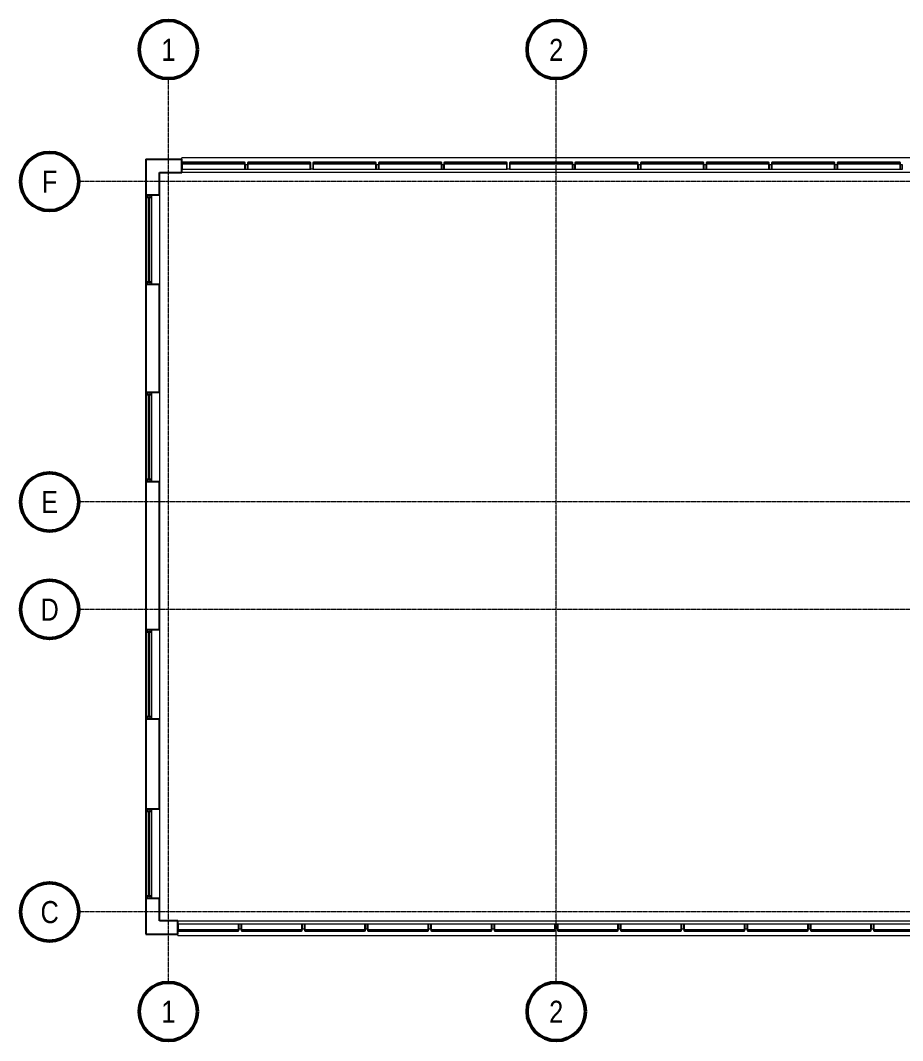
# Model space of a CAD drawing. Header units: millimetres. Extents: x -12805 to 29056, y -26186 to 10516.
# Drawn here: x -12805 to 6871, y -12251 to 10516 of the extents above; entities that cross this region are included whole.
import ezdxf

# ---------------------------------------------------------------- set-up
doc = ezdxf.new("R2010")
doc.units = ezdxf.units.MM
doc.linetypes.add('Grid Line', pattern=[21, 12, -3, 3, -3])
for name, color, linetype, lineweight in [('A-G25-M-Walls', 250, 'Continuous', 15), ('A-G321-M-WindowCills', 3, 'Continuous', 15), ('A-G321-M-Windows', 6, 'Continuous', 15), ('A-Z042-M-GridLines', 1, 'Continuous', 5)]:
    doc.layers.add(name, color=color, linetype=linetype, lineweight=lineweight)
doc.styles.get("Standard").update_dxf_attribs({"font": 'txt.shx'})

# ---------------------------------------------------------------- blocks, each defined once
blk = doc.blocks.new('Curtain Wall Panel - Plain - Curtain Wall Panel - Plain-238082-First Floor')
at = {"layer": 'A-G321-M-Windows', "lineweight": 20}
for p, q in [((-665, 75), (-680, 75)), ((-680, 75), (-680, -75)), ((-665, -75), (-665, 75)), ((665, 75), (665, -75)), ((680, 75), (665, 75)), ((680, -75), (680, 75)), ((-680, -75), (-665, -75)), ((665, -75), (680, -75))]:
    blk.add_line(p, q, dxfattribs=at)
at = {"layer": 'A-G321-M-Windows', "lineweight": 25}
for p, q in [((665, 75), (-665, 75)), ((-665, 75), (-665, 55)), ((-665, 55), (665, 55)), ((665, 55), (665, 75))]:
    blk.add_line(p, q, dxfattribs=at)
at = {"layer": 'A-G321-M-Windows'}
blk.add_line((-665, -75), (665, -75), dxfattribs=at)
blk = doc.blocks.new('Rectangular Mullion - 50 x 250mm-237902-First Floor')
at = {"layer": 'A-G321-M-WindowCills'}
blk.add_line((7610, -9904), (9021, -9904), dxfattribs=at)
blk = doc.blocks.new('Rectangular Mullion - 50 x 100mm-227649-First Floor')
at = {"layer": 'A-G321-M-WindowCills', "lineweight": 20}
for p, q in [((-25, 75), (25, 75)), ((-25, -25), (-25, 75)), ((25, 75), (25, -25)), ((25, -25), (-25, -25))]:
    blk.add_line(p, q, dxfattribs=at)
blk = doc.blocks.new('Rectangular Mullion - 50 x 250mm-237946-First Floor')
at = {"layer": 'A-G321-M-WindowCills'}
for q in [(-9294, -9879), (-7908, -9904)]:
    blk.add_line((-9294, -9904), q, dxfattribs=at)
blk = doc.blocks.new('Curtain Wall Panel - Plain - Curtain Wall Panel - Plain-253106-First Floor')
at = {"layer": 'A-G321-M-Windows', "lineweight": 20}
for p, q in [((-691, 75), (-706, 75)), ((-706, 75), (-706, -75)), ((-691, -75), (-691, 75)), ((691, 75), (691, -75)), ((706, 75), (691, 75)), ((706, -75), (706, 75)), ((-706, -75), (-691, -75)), ((691, -75), (706, -75))]:
    blk.add_line(p, q, dxfattribs=at)
at = {"layer": 'A-G321-M-Windows', "lineweight": 25}
for p, q in [((691, 75), (-691, 75)), ((-691, 75), (-691, 55)), ((-691, 55), (691, 55)), ((691, 55), (691, 75))]:
    blk.add_line(p, q, dxfattribs=at)
at = {"layer": 'A-G321-M-Windows'}
blk.add_line((-691, -75), (691, -75), dxfattribs=at)
blk = doc.blocks.new('Rectangular Mullion - 50 x 250mm-253103-First Floor')
at = {"layer": 'A-G321-M-WindowCills'}
for p in [(-9204, 7421), (-7768, 7446)]:
    blk.add_line(p, (-9204, 7446), dxfattribs=at)
blk = doc.blocks.new('Rectangular Mullion - 50 x 250mm-253104-First Floor')
at = {"layer": 'A-G321-M-WindowCills'}
for p, q in [((-6307, 7446), (-7768, 7446)), ((-6307, 7196), (-6332, 7196))]:
    blk.add_line(p, q, dxfattribs=at)
blk = doc.blocks.new('Rectangular Mullion - 50 x 250mm-V6-First Floor')
at = {"layer": 'A-G321-M-WindowCills'}
for p, q in [((-4845, 7446), (-6307, 7446)), ((-6282, 7196), (-6307, 7196))]:
    blk.add_line(p, q, dxfattribs=at)
blk = doc.blocks.new('Rectangular Mullion - 50 x 250mm-V7-First Floor')
at = {"layer": 'A-G321-M-WindowCills'}
blk.add_line((-3384, 7446), (-4845, 7446), dxfattribs=at)
blk = doc.blocks.new('Concept Window - Concept Window-254056-First Floor')
at = {"layer": 'A-G321-M-Windows', "lineweight": 25}
for p, q in [((-860, 130), (-910, 130)), ((-910, 30), (-860, 30)), ((-860, 30), (-860, 130)), ((1040, 85), (-860, 85)), ((-860, 85), (-860, 75)), ((-860, 75), (1040, 75)), ((1090, 130), (1040, 130)), ((1040, 130), (1040, 30)), ((1040, 75), (1040, 85)), ((1040, 30), (1090, 30))]:
    blk.add_line(p, q, dxfattribs=at)
at = {"layer": 'A-G321-M-Windows'}
for p, q in [((-860, 130), (1040, 130)), ((1040, 30), (-860, 30))]:
    blk.add_line(p, q, dxfattribs=at)
blk = doc.blocks.new('Grid - AEC-Grid_Head_Circle-202168-First Floor')
at = {"layer": 'A-Z042-M-GridLines', "lineweight": 50}
blk.add_circle((0, 0), 6.5, dxfattribs=at)

msp = doc.modelspace()

# ---------------------------------------------------------------- linework, layer by layer
at = {"layer": 'A-G25-M-Walls', "lineweight": 25}
for p, q in [((-10004.5, 7421.2), (-9204.5, 7421.2)), ((-10004.5, 7421.2), (-10004.5, 6621.2)), ((-9204.5, 7121.2), (-9204.5, 7421.2)), ((-9704.5, 7121.2), (-9204.5, 7121.2)), ((-9704.5, 6621.2), (-9704.5, 7121.2)), ((-10004.5, 6621.2), (-9704.5, 6621.2)), ((-9704.5, 4621.2), (-10004.5, 4621.2)), ((-10004.5, 4621.2), (-10004.5, 2221.2)), ((-9704.5, 2221.2), (-9704.5, 4621.2)), ((-10004.5, 2221.2), (-9704.5, 2221.2)), ((-9704.5, 221.2), (-10004.5, 221.2)), ((-10004.5, 221.2), (-10004.5, -3078.8)), ((-9704.5, -3078.8), (-9704.5, 221.2)), ((-10004.5, -3078.8), (-9704.5, -3078.8)), ((-9704.5, -5078.8), (-10004.5, -5078.8)), ((-10004.5, -5078.8), (-10004.5, -7078.8)), ((-9704.5, -7078.8), (-9704.5, -5078.8)), ((-10004.5, -7078.8), (-9704.5, -7078.8)), ((-9704.5, -9078.8), (-10004.5, -9078.8)), ((-10004.5, -9078.8), (-10004.5, -9878.8)), ((-9704.5, -9578.8), (-9704.5, -9078.8)), ((-9293.8, -9578.8), (-9704.5, -9578.8)), ((-9293.8, -9878.8), (-9293.8, -9578.8)), ((-10004.5, -9878.8), (-9293.8, -9878.8))]:
    msp.add_line(p, q, dxfattribs=at)
at = {"layer": 'A-G25-M-Walls'}
for p, q in [((11205.5, 7121.2), (-9204.5, 7121.2)), ((-10004.5, 4621.2), (-10004.5, 6621.2)), ((-9704.5, 6621.2), (-9704.5, 4621.2)), ((-10004.5, 221.2), (-10004.5, 2221.2)), ((-9704.5, 2221.2), (-9704.5, 221.2)), ((-10004.5, -5078.8), (-10004.5, -3078.8)), ((-9704.5, -3078.8), (-9704.5, -5078.8)), ((-10004.5, -9078.8), (-10004.5, -7078.8)), ((-9704.5, -7078.8), (-9704.5, -9078.8)), ((-9293.8, -9578.8), (10406.2, -9578.8))]:
    msp.add_line(p, q, dxfattribs=at)
at = {"layer": 'A-Z042-M-GridLines', "linetype": 'Grid Line'}
for p, q in [((-9504.5, -10951.1), (-9504.5, 9216.1)), ((-854.5, -10951.1), (-854.5, 9216.1)), ((27756.4, 6921.2), (-11505.3, 6921.2)), ((27756.4, -228.8), (-11505.3, -228.8)), ((27756.4, -2628.8), (-11505.3, -2628.8)), ((27756.4, -9378.8), (-11505.3, -9378.8))]:
    msp.add_line(p, q, dxfattribs=at)

# ---------------------------------------------------------------- block references
at = {"layer": 'A-G321-M-WindowCills'}
for name, p in [('Rectangular Mullion - 50 x 250mm-253103-First Floor', (0, 0)), ('Rectangular Mullion - 50 x 250mm-253104-First Floor', (0, 0)), ('Rectangular Mullion - 50 x 250mm-V6-First Floor', (0, 0)), ('Rectangular Mullion - 50 x 250mm-V7-First Floor', (0, 0)), ('Rectangular Mullion - 50 x 250mm-253104-First Floor', (4384.3, 0)), ('Rectangular Mullion - 50 x 250mm-V6-First Floor', (4384.3, 0)), ('Rectangular Mullion - 50 x 250mm-V7-First Floor', (4384.3, 0)), ('Rectangular Mullion - 50 x 250mm-V7-First Floor', (5845.7, 0)), ('Rectangular Mullion - 50 x 250mm-V7-First Floor', (7307.1, 0)), ('Rectangular Mullion - 50 x 250mm-V7-First Floor', (8768.6, 0)), ('Rectangular Mullion - 50 x 250mm-V7-First Floor', (10230, 0)), ('Rectangular Mullion - 50 x 250mm-253104-First Floor', (14614.3, 0)), ('Rectangular Mullion - 50 x 250mm-237946-First Floor', (0, 0)), ('Rectangular Mullion - 50 x 250mm-237902-First Floor', (-15517.9, 0)), ('Rectangular Mullion - 50 x 250mm-237902-First Floor', (-14107.1, 0)), ('Rectangular Mullion - 50 x 250mm-237902-First Floor', (-12696.4, 0)), ('Rectangular Mullion - 50 x 250mm-237902-First Floor', (-11285.7, 0)), ('Rectangular Mullion - 50 x 250mm-237902-First Floor', (-9875, 0)), ('Rectangular Mullion - 50 x 250mm-237902-First Floor', (-8464.3, 0)), ('Rectangular Mullion - 50 x 250mm-237902-First Floor', (-7053.6, 0)), ('Rectangular Mullion - 50 x 250mm-237902-First Floor', (-5642.9, 0)), ('Rectangular Mullion - 50 x 250mm-237902-First Floor', (-4232.1, 0)), ('Rectangular Mullion - 50 x 250mm-237902-First Floor', (-2821.4, 0)), ('Rectangular Mullion - 50 x 250mm-237902-First Floor', (-1410.7, 0))]:
    msp.add_blockref(name, p, dxfattribs=at)
at = {"layer": 'A-G321-M-WindowCills', "extrusion": (0, 0, -1), "rotation": 180}
for p in [(7768.1, 7271.2), (4845.2, 7271.2), (3383.8, 7271.2), (460.9, 7271.2), (-1000.5, 7271.2), (-2461.9, 7271.2), (-3923.4, 7271.2), (-5384.8, 7271.2), (-6846.2, 7271.2)]:
    msp.add_blockref('Rectangular Mullion - 50 x 100mm-227649-First Floor', p, dxfattribs=at)
at = {"layer": 'A-G321-M-WindowCills', "extrusion": (0, 0, -1)}
for p in [(7908.1, -9728.8), (6497.3, -9728.8), (5086.6, -9728.8), (3675.9, -9728.8), (2265.2, -9728.8), (854.5, -9728.8), (-556.2, -9728.8), (-1966.9, -9728.8), (-3377.7, -9728.8), (-4788.4, -9728.8), (-6199.1, -9728.8)]:
    msp.add_blockref('Rectangular Mullion - 50 x 100mm-227649-First Floor', p, dxfattribs=at)
at = {"layer": 'A-G321-M-Windows'}
for p in [(-8498.8, 7271.2), (-7037.3, 7271.2), (-5575.9, 7271.2), (-4114.5, 7271.2), (-2653.1, 7271.2), (-1191.6, 7271.2), (269.8, 7271.2), (1731.2, 7271.2), (3192.7, 7271.2), (4654.1, 7271.2), (6115.5, 7271.2)]:
    msp.add_blockref('Curtain Wall Panel - Plain - Curtain Wall Panel - Plain-253106-First Floor', p, dxfattribs=at)
for name, p, rotation in [('Concept Window - Concept Window-254056-First Floor', (-9854.5, 5531.2), 89.99999999999991), ('Concept Window - Concept Window-254056-First Floor', (-9854.5, 1131.2), 89.99999999999991), ('Concept Window - Concept Window-254056-First Floor', (-9854.5, -4168.8), 89.99999999999991), ('Concept Window - Concept Window-254056-First Floor', (-9854.5, -8168.8), 89.99999999999991), ('Curtain Wall Panel - Plain - Curtain Wall Panel - Plain-238082-First Floor', (-8613.4, -9728.8), 180), ('Curtain Wall Panel - Plain - Curtain Wall Panel - Plain-238082-First Floor', (-7202.7, -9728.8), 180), ('Curtain Wall Panel - Plain - Curtain Wall Panel - Plain-238082-First Floor', (-5792, -9728.8), 180), ('Curtain Wall Panel - Plain - Curtain Wall Panel - Plain-238082-First Floor', (-4381.3, -9728.8), 180), ('Curtain Wall Panel - Plain - Curtain Wall Panel - Plain-238082-First Floor', (-2970.6, -9728.8), 180), ('Curtain Wall Panel - Plain - Curtain Wall Panel - Plain-238082-First Floor', (-1559.8, -9728.8), 180), ('Curtain Wall Panel - Plain - Curtain Wall Panel - Plain-238082-First Floor', (-149.1, -9728.8), 180), ('Curtain Wall Panel - Plain - Curtain Wall Panel - Plain-238082-First Floor', (1261.6, -9728.8), 180), ('Curtain Wall Panel - Plain - Curtain Wall Panel - Plain-238082-First Floor', (2672.3, -9728.8), 180), ('Curtain Wall Panel - Plain - Curtain Wall Panel - Plain-238082-First Floor', (4083, -9728.8), 180), ('Curtain Wall Panel - Plain - Curtain Wall Panel - Plain-238082-First Floor', (5493.7, -9728.8), 180), ('Curtain Wall Panel - Plain - Curtain Wall Panel - Plain-238082-First Floor', (6904.4, -9728.8), 180)]:
    msp.add_blockref(name, p, dxfattribs=dict(at, rotation=rotation))
at = {"layer": 'A-Z042-M-GridLines', "lineweight": 50, "xscale": 99.99999999999993, "yscale": 99.99999999999993, "zscale": 99.99999999999993}
for p in [(-9504.5, 9866.1), (-854.5, 9866.1), (-9504.5, -11601.1), (-854.5, -11601.1)]:
    msp.add_blockref('Grid - AEC-Grid_Head_Circle-202168-First Floor', p, dxfattribs=at)
for p, rotation in [((-12155.3, 6921.2), 89.99999999999993), ((-12155.3, -228.8), 89.99999999999993), ((-12155.3, -2628.8), 89.9999999999999), ((-12155.3, -9378.8), 89.99999999999982)]:
    msp.add_blockref('Grid - AEC-Grid_Head_Circle-202168-First Floor', p, dxfattribs=dict(at, rotation=rotation))

# ---------------------------------------------------------------- texts
at = {"layer": 'A-Z042-M-GridLines', "char_height": 491.641, "attachment_point": 2, "line_spacing_factor": 0.968573}
for s, insert, width in [('\\fArial Narrow|b0|i0|c0|p34|;1', (-9504.6, 10105.2), 372), ('\\fArial Narrow|b0|i0|c0|p34|;2', (-854.6, 10105.2), 372), ('\\fArial Narrow|b0|i0|c0|p34|;F', (-12152.7, 7162.7), 414), ('\\fArial Narrow|b0|i0|c0|p34|;E', (-12152.7, 12.7), 450), ('\\fArial Narrow|b0|i0|c0|p34|;D', (-12152.7, -2387.3), 486), ('\\fArial Narrow|b0|i0|c0|p34|;C', (-12152.7, -9137.3), 486), ('\\fArial Narrow|b0|i0|c0|p34|;1', (-9504.6, -11362), 372), ('\\fArial Narrow|b0|i0|c0|p34|;2', (-854.6, -11362), 372)]:
    msp.add_mtext(s, dxfattribs=dict(at, insert=insert, width=width))

doc.saveas('drawing.dxf')
